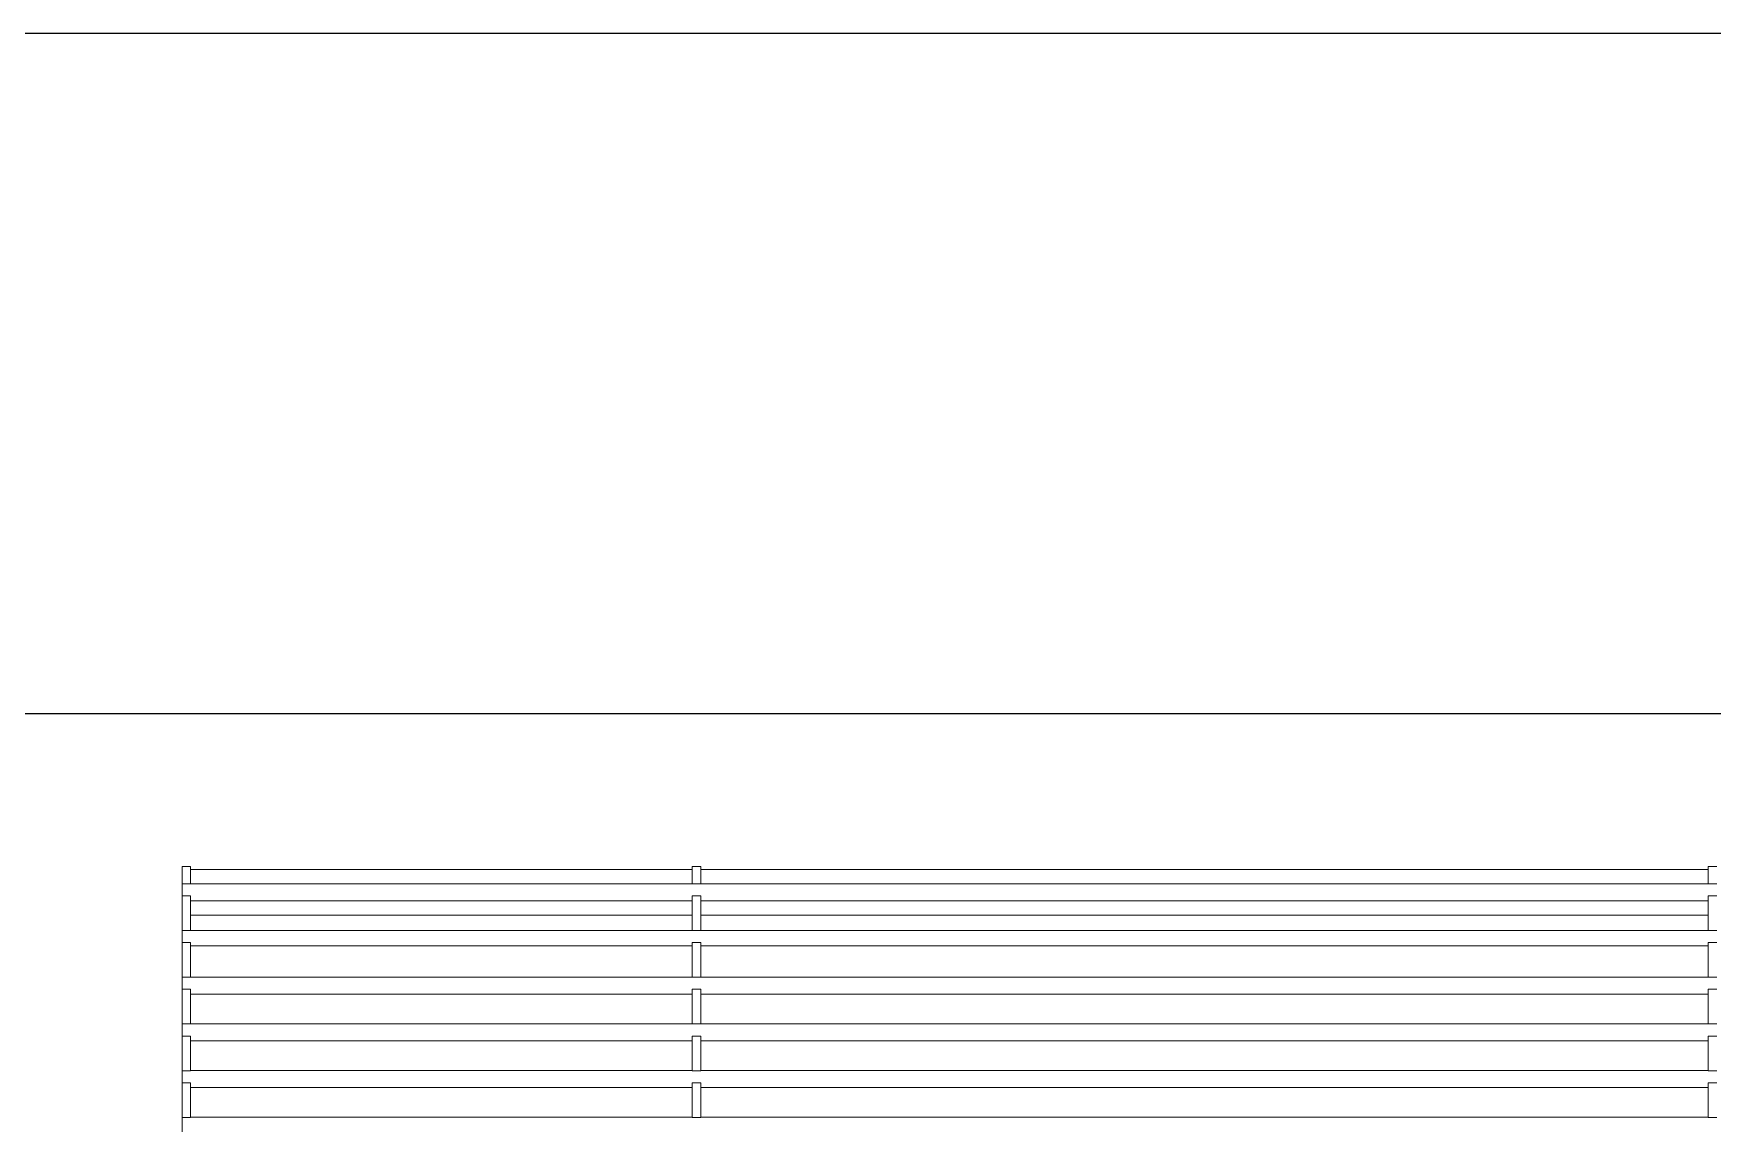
# Model space of a CAD drawing. Header units: millimetres. Extents: x 5064 to 11004, y 3085 to 7285.
# Drawn here: x 6479 to 7466, y 6644 to 7285 of the extents above; entities that cross this region are included whole.
import ezdxf

# ---------------------------------------------------------------- set-up
doc = ezdxf.new("R2010")
doc.units = ezdxf.units.MM
doc.header["$LTSCALE"] = 0.3
doc.layers.add('Nekreslit', color=6, linetype='Continuous', plot=False)

msp = doc.modelspace()

# ---------------------------------------------------------------- linework, layer by layer
at = {"lineweight": 15}
for p, q in [((6570.95, 6795.38), (6565.95, 6795.38)), ((6870.95, 6795.38), (6865.95, 6795.38)), ((6865.95, 6795.38), (6865.95, 6785.18)), ((6870.95, 6795.38), (6870.95, 6785.18)), ((7468.45, 6795.38), (7463.45, 6795.38)), ((7463.45, 6795.38), (7463.45, 6785.18)), ((6565.95, 6785.18), (6570.95, 6785.18)), ((6865.95, 6785.18), (6870.95, 6785.18)), ((7463.45, 6785.18), (7468.45, 6785.18)), ((6565.95, 6778.1), (6570.95, 6778.1)), ((6865.95, 6778.1), (6870.95, 6778.1)), ((7463.45, 6778.1), (7468.45, 6778.1)), ((6565.95, 6757.71), (6570.95, 6757.71)), ((6865.95, 6757.71), (6870.95, 6757.71)), ((7463.45, 6757.71), (7468.45, 6757.71)), ((6565.95, 6750.63), (6570.95, 6750.63)), ((6865.95, 6750.63), (6870.95, 6750.63)), ((7463.45, 6750.63), (7468.45, 6750.63)), ((6565.95, 6730.24), (6570.95, 6730.24)), ((6865.95, 6730.24), (6870.95, 6730.24)), ((7463.45, 6730.24), (7468.45, 6730.24)), ((6565.95, 6723.15), (6570.95, 6723.15)), ((6865.95, 6723.15), (6870.95, 6723.15)), ((7463.45, 6723.15), (7468.45, 6723.15)), ((6565.95, 6702.77), (6570.95, 6702.77)), ((6565.95, 6695.68), (6570.95, 6695.68)), ((6865.95, 6702.77), (6870.95, 6702.77)), ((6865.95, 6695.68), (6870.95, 6695.68)), ((7463.45, 6702.77), (7468.45, 6702.77)), ((7463.45, 6695.68), (7468.45, 6695.68)), ((6565.95, 6675.3), (6570.95, 6675.3)), ((6865.95, 6675.3), (6870.95, 6675.3)), ((7463.45, 6675.3), (7468.45, 6675.3)), ((6565.95, 6668.21), (6570.95, 6668.21)), ((6865.95, 6668.21), (6870.95, 6668.21)), ((7463.45, 6668.21), (7468.45, 6668.21)), ((6565.95, 6647.82), (6570.95, 6647.82)), ((6865.95, 6647.82), (6870.95, 6647.82)), ((7463.45, 6647.82), (7468.45, 6647.82))]:
    msp.add_line(p, q, dxfattribs=at)
for points in [[(6570.95, 6785.18), (6570.95, 6795.38), (6565.95, 6795.38), (6565.95, 6365.18), (6570.95, 6365.18), (6570.95, 6380.45)], [(6565.95, 6794.72), (6565.95, 6786.25)], [(6865.95, 6793.72), (6570.95, 6793.72)], [(7463.45, 6793.72), (6870.95, 6793.72)], [(6565.95, 6786.25), (6565.95, 6774.25)], [(6865.95, 6785.25), (6570.95, 6785.25)], [(7463.45, 6785.25), (6870.95, 6785.25)], [(6570.95, 6757.71), (6570.95, 6778.1)], [(6570.95, 6775.25), (6865.95, 6775.25)], [(6865.95, 6757.71), (6865.95, 6778.1)], [(6870.95, 6757.71), (6870.95, 6778.1)], [(6870.95, 6775.25), (7463.45, 6775.25)], [(7463.45, 6757.71), (7463.45, 6778.1)], [(6865.95, 6766.74), (6570.95, 6766.74)], [(7463.45, 6766.74), (6870.95, 6766.74)], [(6865.95, 6757.78), (6570.95, 6757.78)], [(7463.45, 6757.78), (6870.95, 6757.78)], [(6570.95, 6730.24), (6570.95, 6750.63)], [(6570.95, 6748.78), (6865.95, 6748.78)], [(6865.95, 6730.24), (6865.95, 6750.63)], [(6870.95, 6730.24), (6870.95, 6750.63)], [(6870.95, 6748.78), (7463.45, 6748.78)], [(7463.45, 6730.24), (7463.45, 6750.63)], [(6565.95, 6731.3), (6565.95, 6719.3)], [(6865.95, 6730.3), (6570.95, 6730.3)], [(7463.45, 6730.3), (6870.95, 6730.3)], [(6570.95, 6702.77), (6570.95, 6723.15)], [(6570.95, 6720.3), (6865.95, 6720.3)], [(6865.95, 6702.77), (6865.95, 6723.15)], [(6870.95, 6702.77), (6870.95, 6723.15)], [(6870.95, 6720.3), (7463.45, 6720.3)], [(7463.45, 6702.77), (7463.45, 6723.15)], [(6565.95, 6703.83), (6565.95, 6691.83)], [(6865.95, 6702.83), (6570.95, 6702.83)], [(6570.95, 6675.3), (6570.95, 6695.68)], [(6865.95, 6675.3), (6865.95, 6695.68)], [(7463.45, 6702.83), (6870.95, 6702.83)], [(6870.95, 6675.3), (6870.95, 6695.68)], [(7463.45, 6675.3), (7463.45, 6695.68)], [(6570.95, 6692.83), (6865.95, 6692.83)], [(6870.95, 6692.83), (7463.45, 6692.83)], [(6565.95, 6676.36), (6565.95, 6664.36)], [(6865.95, 6675.36), (6570.95, 6675.36)], [(7463.45, 6675.36), (6870.95, 6675.36)], [(6570.95, 6647.82), (6570.95, 6668.21)], [(6570.95, 6665.36), (6865.95, 6665.36)], [(6865.95, 6647.82), (6865.95, 6668.21)], [(6870.95, 6647.82), (6870.95, 6668.21)], [(6870.95, 6665.36), (7463.45, 6665.36)], [(7463.45, 6647.82), (7463.45, 6668.21)], [(6865.95, 6647.89), (6570.95, 6647.89)], [(7463.45, 6647.89), (6870.95, 6647.89)]]:
    msp.add_lwpolyline(points, dxfattribs=at)
at = {"layer": 'Nekreslit'}
for points in [[(5064.41, 3085.28), (11004.41, 3085.28), (11004.41, 7285.28), (5064.41, 7285.28)], [(5464.41, 3285.28), (9504.41, 3285.28), (9504.41, 6885.28), (5464.41, 6885.28)]]:
    msp.add_lwpolyline(points, close=True, dxfattribs=at)

doc.saveas('drawing.dxf')
